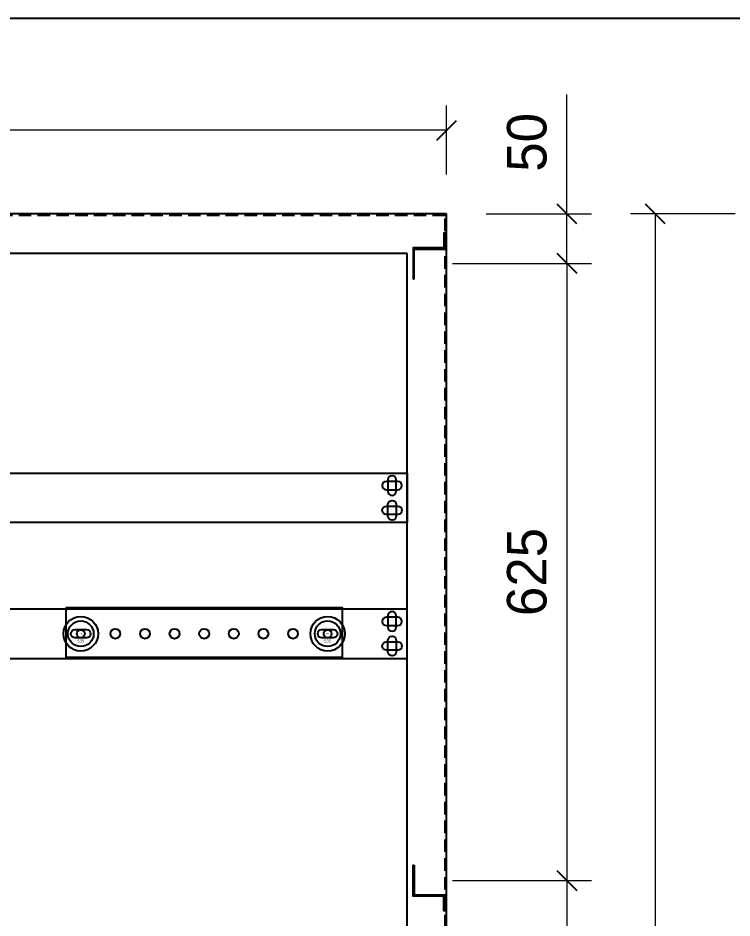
# Model space of a CAD drawing. Header units: millimetres. Extents: x 0 to 5940, y 0 to 4200.
# Drawn here: x 3400 to 4123, y 3289 to 4200 of the extents above; entities that cross this region are included whole.
import ezdxf
from ezdxf.enums import TextEntityAlignment as Align

# ---------------------------------------------------------------- set-up
doc = ezdxf.new("R2010")
doc.units = ezdxf.units.MM
doc.linetypes.add('HIDDENX2', pattern=[19.05, 12.7, -6.35])
doc.layers.add('CNC', color=7, linetype='Continuous')
doc.layers.add('DIM', color=253, linetype='Continuous')
doc.styles.add('Tahoma (Input Text)', font='tahoma.ttf')
doc.dimstyles.new('Dim-40', dxfattribs={"dimtxt": 40, "dimasz": 20, "dimexe": 25, "dimexo": 40, "dimgap": 20, "dimtad": 1, "dimdec": 0, "dimtxsty": 'Standard', "dimblk": 'OBLIQUE', "dimcen": 15, "dimclrd": 5, "dimclre": 5, "dimclrt": 3, "dimazin": 3, "dimtfac": 1, "dimtdec": 0, "dimtmove": 0, "dimatfit": 3, "dimldrblk": 'ARCHTICK', "dimlwd": 9, "dimlwe": 9})

# ---------------------------------------------------------------- blocks, each defined once
blk = doc.blocks.new('*D1')
at = {"color": 0, "linetype": 'ByBlock', "lineweight": -2}
for p, q in [((4055.47, 3991.59), (4035.47, 4011.59)), ((4035.47, 2011.59), (4055.47, 1991.59))]:
    blk.add_line(p, q, dxfattribs=at)
at = {"layer": 'Defpoints', "color": 0, "transparency": 16777216}
for p in [(4166.28, 4001.59), (4045.47, 2001.59), (4166.28, 2001.59)]:
    blk.add_point(p, dxfattribs=at)
at = {"layer": 'DIM', "color": 5, "lineweight": 9, "transparency": 16777216}
for p, q in [((4126.28, 4001.59), (4020.47, 4001.59)), ((4045.47, 4001.59), (4045.47, 2001.59)), ((4126.28, 2001.59), (4020.47, 2001.59))]:
    blk.add_line(p, q, dxfattribs=at)
at = {"layer": 'DIM', "color": 3, "transparency": 16777216, "insert": (4005.04, 3001.59), "char_height": 40, "attachment_point": 5, "rotation": 90}
blk.add_mtext('2000', dxfattribs=at)
blk = doc.blocks.new('_ArchTick')
at = {"color": 0, "const_width": 0.15}
blk.add_lwpolyline([(-0.5, -0.5), (0.5, 0.5)], dxfattribs=at)
blk = doc.blocks.new('_Oblique')
at = {"color": 0, "linetype": 'ByBlock', "lineweight": -2}
blk.add_line((-0.5, -0.5), (0.5, 0.5), dxfattribs=at)
blk = doc.blocks.new('*D15')
at = {"color": 0, "linetype": 'ByBlock', "lineweight": -2}
for p, q in [((2844.12, 4096.36), (2824.12, 4076.36)), ((3824.12, 4076.36), (3844.12, 4096.36))]:
    blk.add_line(p, q, dxfattribs=at)
at = {"layer": 'Defpoints', "color": 0, "transparency": 16777216}
for p in [(2834.12, 4086.36), (2834.12, 4001.59), (3834.12, 4001.59)]:
    blk.add_point(p, dxfattribs=at)
at = {"layer": 'DIM', "color": 5, "lineweight": 9, "transparency": 16777216}
for p, q in [((2834.12, 4041.59), (2834.12, 4111.36)), ((3834.12, 4041.59), (3834.12, 4111.36)), ((3834.12, 4086.36), (2834.12, 4086.36))]:
    blk.add_line(p, q, dxfattribs=at)
at = {"layer": 'DIM', "color": 3, "transparency": 16777216, "insert": (3334.12, 4126.78), "char_height": 40, "attachment_point": 5}
blk.add_mtext('1000', dxfattribs=at)
blk = doc.blocks.new('su35-2')
at = {"color": 1}
for radius in [17.5, 13, 4]:
    blk.add_circle((0, -0.09), radius, dxfattribs=at)
at = {"color": 1, "width": 30.0978, "attachment_point": 5}
for s, insert, char_height in [('{\\fTahoma|b0|i0|c0|p34;M8}', (0, 0), 1.5), ('{\\fTahoma|b0|i0|c0|p34;S35}', (0, -7.39), 3)]:
    blk.add_mtext(s, dxfattribs=dict(at, insert=insert, char_height=char_height))
blk = doc.blocks.new('*D24')
at = {"color": 0, "linetype": 'ByBlock', "lineweight": -2}
for p, q in [((3966, 3991.59), (3946, 4011.59)), ((3946, 3961.59), (3966, 3941.59))]:
    blk.add_line(p, q, dxfattribs=at)
at = {"layer": 'Defpoints', "color": 0, "transparency": 16777216}
for p in [(3834.12, 4001.59), (3800.22, 3951.59), (3956, 3951.59)]:
    blk.add_point(p, dxfattribs=at)
at = {"layer": 'DIM', "color": 5, "lineweight": 9, "transparency": 16777216}
for p, q in [((3956, 4001.59), (3956, 4122.68)), ((3874.12, 4001.59), (3981, 4001.59)), ((3956, 3951.59), (3956, 4001.59)), ((3840.22, 3951.59), (3981, 3951.59))]:
    blk.add_line(p, q, dxfattribs=at)
at = {"layer": 'DIM', "color": 3, "transparency": 16777216, "insert": (3915.57, 4074.09), "char_height": 40, "attachment_point": 5, "rotation": 90}
blk.add_mtext('50', dxfattribs=at)
blk = doc.blocks.new('*D25')
at = {"color": 0, "linetype": 'ByBlock', "lineweight": -2}
for p, q in [((3966, 3941.59), (3946, 3961.59)), ((3946, 3336.59), (3966, 3316.59))]:
    blk.add_line(p, q, dxfattribs=at)
at = {"layer": 'Defpoints', "color": 0, "transparency": 16777216}
for p in [(3800.22, 3951.59), (3800.22, 3326.59), (3956, 3326.59)]:
    blk.add_point(p, dxfattribs=at)
at = {"layer": 'DIM', "color": 5, "lineweight": 9, "transparency": 16777216}
for p, q in [((3840.22, 3951.59), (3981, 3951.59)), ((3956, 3951.59), (3956, 3326.59)), ((3840.22, 3326.59), (3981, 3326.59))]:
    blk.add_line(p, q, dxfattribs=at)
at = {"layer": 'DIM', "color": 3, "transparency": 16777216, "insert": (3915.57, 3639.09), "char_height": 40, "attachment_point": 5, "rotation": 90}
blk.add_mtext('625', dxfattribs=at)
blk = doc.blocks.new('*D26')
at = {"color": 0, "linetype": 'ByBlock', "lineweight": -2}
for p, q in [((3966, 3316.59), (3946, 3336.59)), ((3946, 2686.59), (3966, 2666.59))]:
    blk.add_line(p, q, dxfattribs=at)
at = {"layer": 'Defpoints', "color": 0, "transparency": 16777216}
for p in [(3800.22, 3326.59), (3800.22, 2676.59), (3956, 2676.59)]:
    blk.add_point(p, dxfattribs=at)
at = {"layer": 'DIM', "color": 5, "lineweight": 9, "transparency": 16777216}
for p, q in [((3840.22, 3326.59), (3981, 3326.59)), ((3956, 3326.59), (3956, 2676.59)), ((3840.22, 2676.59), (3981, 2676.59))]:
    blk.add_line(p, q, dxfattribs=at)
at = {"layer": 'DIM', "color": 3, "transparency": 16777216, "insert": (3915.57, 3001.59), "char_height": 40, "attachment_point": 5, "rotation": 90}
blk.add_mtext('650', dxfattribs=at)
blk = doc.blocks.new('ovan8.5x20')
at = {"layer": 'CNC', "color": 2, "lineweight": -3}
for p, q in [((5.75, 4.25), (-5.75, 4.25)), ((-5.75, -4.25), (5.75, -4.25))]:
    blk.add_line(p, q, dxfattribs=at)
for centre, start, end in [((-5.75, 0), 90, 270), ((5.75, 0), 270, 90)]:
    blk.add_arc(centre, 4.25, start, end, dxfattribs=at)
blk = doc.blocks.new('khungtenAsean2')
at = {"color": 7}
blk.add_lwpolyline([(0, 0), (2970, 0), (2970, -2100), (0, -2100)], close=True, dxfattribs=at)
at = {"color": 1, "style": 'Tahoma (Input Text)', "flags": 8}
for tag, p in [('#03', (506.57, -2019.3)), ('#01', (137.05, -2021.28)), ('#05', (1106.63, -2021.28)), ('#07', (1834.68, -2021.28)), ('#09', (2146.72, -2021.28)), ('#02', (98.46, -2081.28)), ('#04', (486.11, -2081.28)), ('#06', (1065.33, -2081.28)), ('#08', (1817.45, -2081.28)), ('#10', (2146.72, -2081.28))]:
    blk.add_attdef(tag, p, '', height=25, dxfattribs=at)
blk.add_attdef('#11', text='', height=25, dxfattribs=at).set_placement((2914.99, -2067.35), align=Align.CENTER)

msp = doc.modelspace()

# ---------------------------------------------------------------- linework, layer by layer
at = {"color": 7}
for points in [[(3834.12, 4001.59), (2834.12, 4001.59), (2834.12, 2001.59), (3834.12, 2001.59)], [(3448.63, 3602.71), (3448.63, 3552.71), (3728.63, 3552.71), (3728.63, 3602.71)]]:
    msp.add_lwpolyline(points, close=True, dxfattribs=at)
at = {"color": 7, "linetype": 'HIDDENX2'}
msp.add_lwpolyline([(3832.62, 4000.09), (2835.62, 4000.09), (2835.62, 2003.09), (3832.62, 2003.09)], close=True, dxfattribs=at)
at = {"color": 8}
for points in [[(3801.42, 3935.99), (3801.42, 3965.99), (3832.62, 3965.99), (3832.62, 3982.19), (3831.42, 3982.19), (3831.42, 3967.19), (3800.22, 3967.19), (3800.22, 3935.99)], [(2874.12, 3739.09), (3794.12, 3739.09), (3794.12, 3689.09), (2874.12, 3689.09)], [(2874.12, 3551.59), (3794.12, 3551.59), (3794.12, 3601.59), (2874.12, 3601.59)], [(3801.42, 3342.19), (3801.42, 3312.19), (3832.62, 3312.19), (3832.62, 3295.99), (3831.42, 3295.99), (3831.42, 3310.99), (3800.22, 3310.99), (3800.22, 3342.19)]]:
    msp.add_lwpolyline(points, close=True, dxfattribs=at)
at = {"color": 4}
msp.add_lwpolyline([(3794.12, 3961.59), (2874.12, 3961.59), (2874.12, 2041.59), (3794.12, 2041.59)], close=True, dxfattribs=at)
at = {"color": 7}
for centre in [(3498.63, 3576.59), (3528.63, 3576.59), (3558.63, 3576.59), (3588.63, 3576.59), (3618.63, 3576.59), (3648.63, 3576.59), (3678.63, 3576.59)]:
    msp.add_circle(centre, 5, dxfattribs=at)

# ---------------------------------------------------------------- block references
at = {"color": 7, "xscale": 2, "yscale": 2, "zscale": 2}
msp.add_blockref('khungtenAsean2', (0, 4200), dxfattribs=at)
at = {"color": 2}
for p in [(3463.63, 3576.67), (3713.63, 3576.67)]:
    msp.add_blockref('su35-2', p, dxfattribs=at)
at = {"layer": 'CNC', "lineweight": -3}
for p, rotation in [((3778.87, 3726.59), 90), ((3778.87, 3726.59), 180), ((3778.87, 3589.09), 180), ((3778.87, 3589.09), 90)]:
    msp.add_blockref('ovan8.5x20', p, dxfattribs=dict(at, rotation=rotation))
at = {"layer": 'CNC', "lineweight": -3, "xscale": -1, "rotation": 90}
for p in [(3778.87, 3701.59), (3778.87, 3564.09)]:
    msp.add_blockref('ovan8.5x20', p, dxfattribs=at)
at = {"layer": 'CNC', "lineweight": -3, "xscale": -1}
for p in [(3778.87, 3701.59), (3463.63, 3576.59), (3713.63, 3576.59), (3778.87, 3564.09)]:
    msp.add_blockref('ovan8.5x20', p, dxfattribs=at)

# ---------------------------------------------------------------- dimensions: what is measured, and where the dimension line sits
at = {"layer": 'DIM', "color": 7}
dim = msp.add_linear_dim(base=(2834.12, 4086.36), p1=(3834.12, 4001.59), p2=(2834.12, 4001.59), angle=180, dimstyle='Dim-40', dxfattribs=at)
dim.commit()
dim.dimension.update_dxf_attribs({"geometry": '*D15', "text_midpoint": (3334.12, 4086.36), "dimtype": 160})
at = {"layer": 'DIM', "color": 2}
dim = msp.add_linear_dim(base=(3956, 3951.59), p1=(3834.12, 4001.59), p2=(3800.22, 3951.59), angle=90, dimstyle='Dim-40', dxfattribs=at)
dim.commit()
dim.dimension.update_dxf_attribs({"geometry": '*D24', "text_midpoint": (3956, 4074.09), "dimtype": 160})
at = {"layer": 'DIM', "color": 7}
dim = msp.add_linear_dim(base=(4045.47, 2001.59), p1=(4166.28, 4001.59), p2=(4166.28, 2001.59), angle=90, dimstyle='Dim-40', dxfattribs=at)
dim.commit()
dim.dimension.update_dxf_attribs({"geometry": '*D1', "text_midpoint": (4005.04, 3001.59)})
at = {"layer": 'DIM', "color": 2}
for base, p1, p2, picture, middle in [((3956, 3326.59), (3800.22, 3951.59), (3800.22, 3326.59), '*D25', (3915.57, 3639.09)), ((3956, 2676.59), (3800.22, 3326.59), (3800.22, 2676.59), '*D26', (3915.57, 3001.59))]:
    dim = msp.add_linear_dim(base=base, p1=p1, p2=p2, angle=90, dimstyle='Dim-40', dxfattribs=at)
    dim.commit()
    dim.dimension.update_dxf_attribs({"geometry": picture, "text_midpoint": middle})

doc.saveas('drawing.dxf')
